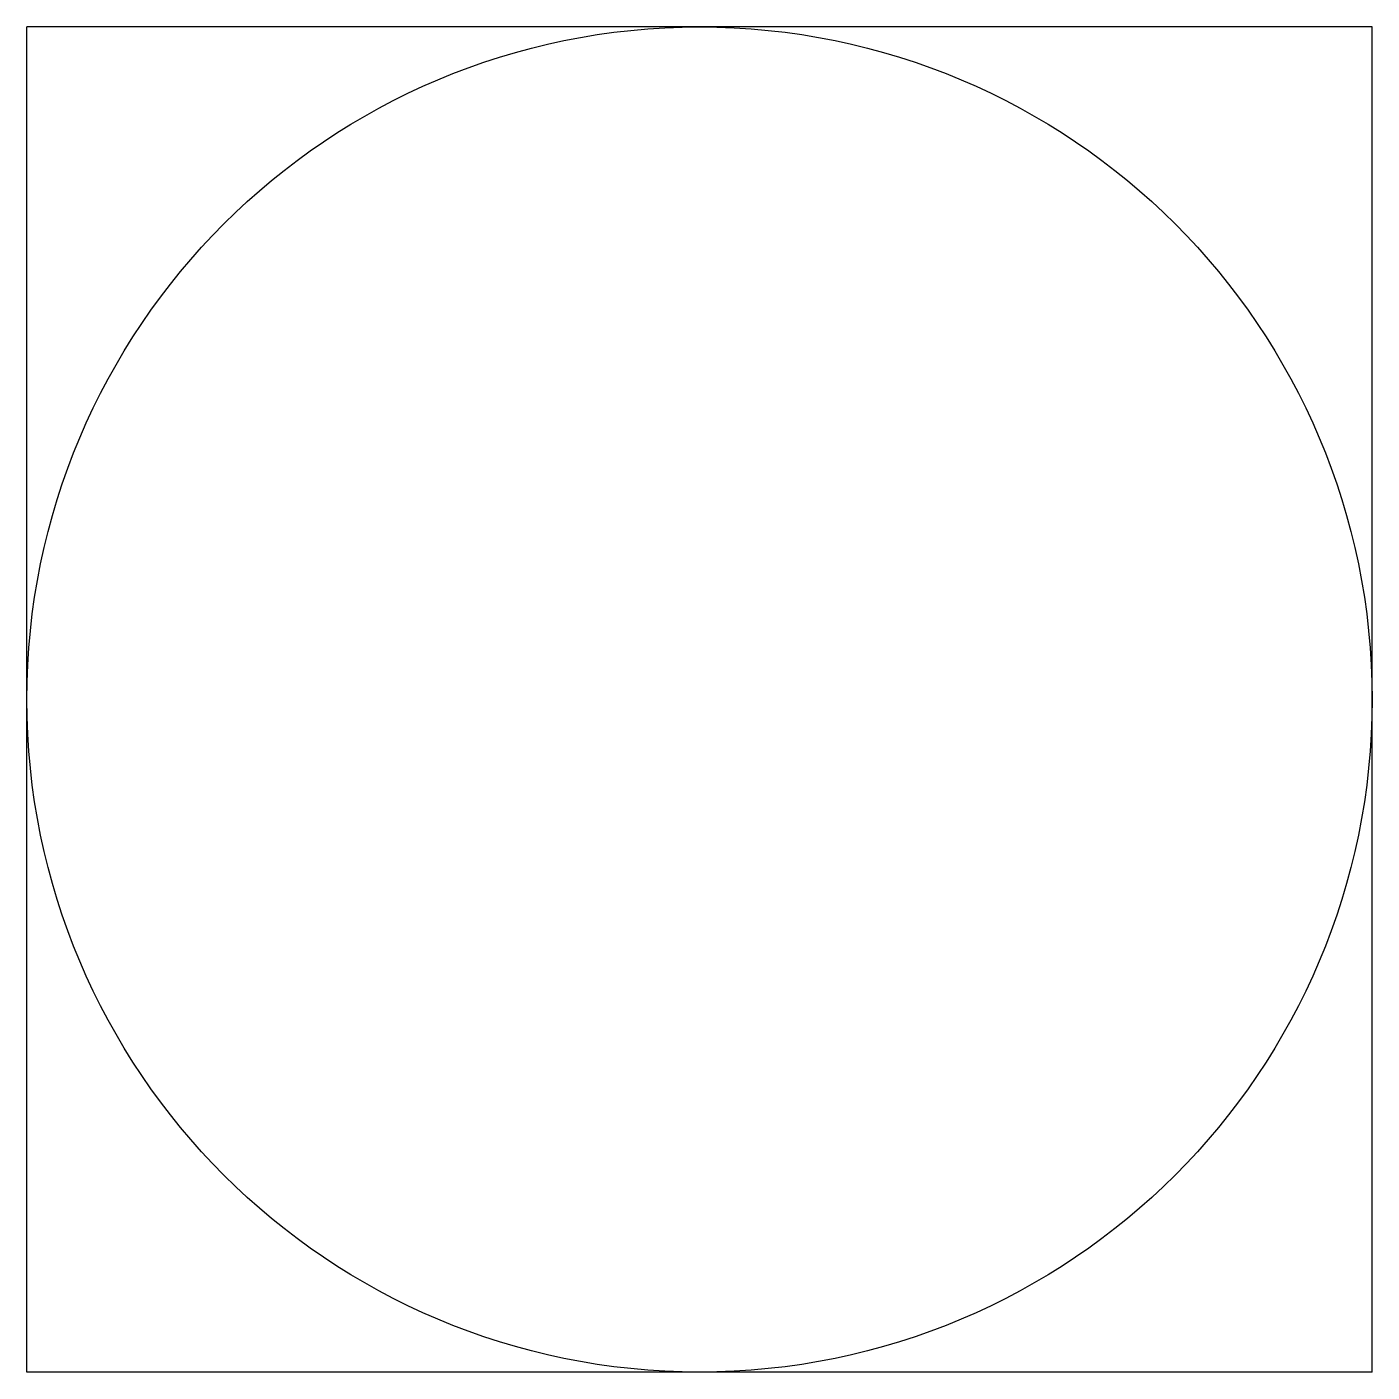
# Model space of a CAD drawing. Extents: x -25 to 25, y 0 to 50.
import ezdxf

# ---------------------------------------------------------------- set-up
doc = ezdxf.new("R2010")
doc.units = 0
doc.layers.add('MODELSKETCH_VISIBLE', color=7, linetype='CONTINUOUS')

msp = doc.modelspace()

# ---------------------------------------------------------------- linework, layer by layer
at = {"layer": 'MODELSKETCH_VISIBLE'}
for p, q in [((-25, 0), (-25, 50)), ((25, 50), (-25, 50)), ((25, 0), (25, 50)), ((25, 0), (-25, 0))]:
    msp.add_line(p, q, dxfattribs=at)
msp.add_circle((0, 25), 25, dxfattribs=at)

doc.saveas('drawing.dxf')
